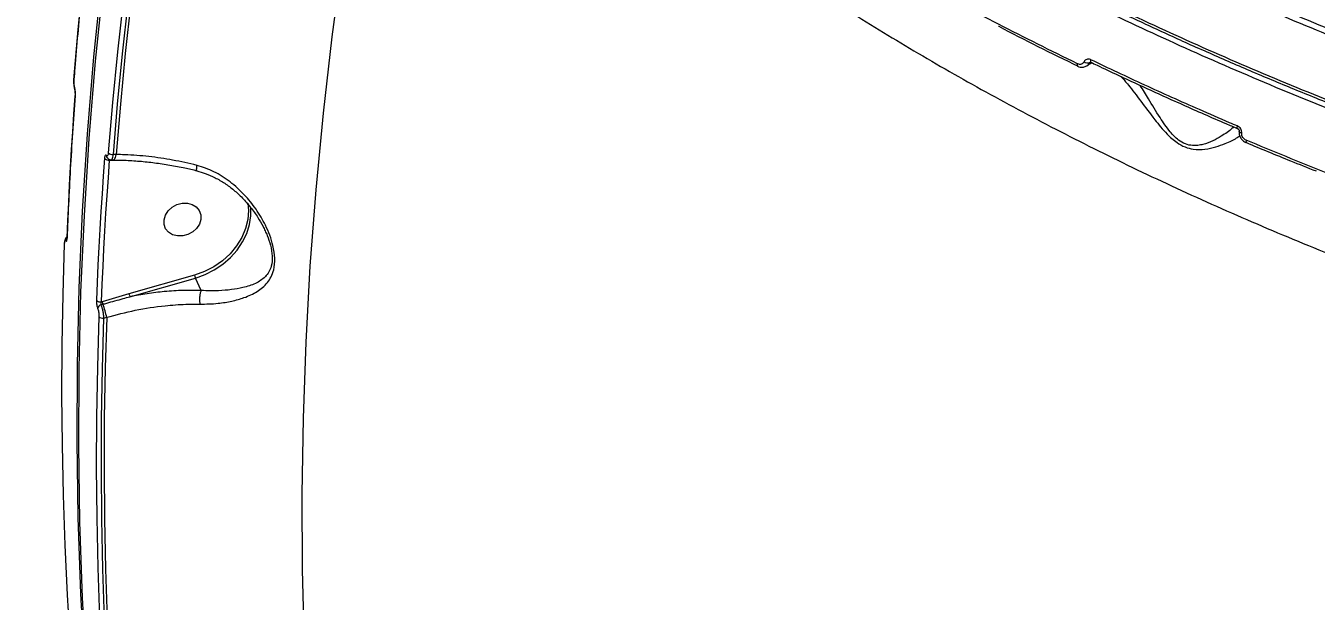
# Model space of a CAD drawing. Header units: millimetres. Extents: x -6879 to 7341, y -8047 to 7187.
# Drawn here: x -1430 to -1126.1, y 2973.6 to 3109.1 of the extents above; entities that cross this region are included whole.
import ezdxf

# ---------------------------------------------------------------- set-up
doc = ezdxf.new("R2010")
doc.units = ezdxf.units.MM
for name, color, linetype in [('DIKOM_ОБЪЕКТ', 7, 'Continuous'), ('DIKOM_РАЗМЕР_ЗОНА', 7, 'Continuous'), ('DIKOM_РАЗМЕР_ОБЪЕКТА', 7, 'Continuous')]:
    doc.layers.add(name, color=color, linetype=linetype)
doc.styles.add('style1', font='arial.ttf', dxfattribs={"width": 0.8})
doc.dimstyles.new('1-50', dxfattribs={"dimtxt": 300, "dimasz": 200, "dimexe": 100, "dimexo": 0, "dimgap": 100, "dimtad": 0, "dimdec": 0, "dimtxsty": 'style1', "dimcen": 0, "dimclrd": 7, "dimclre": 7, "dimadec": 1, "dimazin": 2, "dimtfac": 1, "dimtdec": 0, "dimtmove": 1, "dimatfit": 3, "dimfxl": 0, "dimlwd": 25, "dimlwe": 18, "dimarcsym": 0})

# ---------------------------------------------------------------- blocks, each defined once
blk = doc.blocks.new('*D20')
at = {"layer": 'Defpoints', "color": 0, "transparency": 16777216}
for p in [(-335.47, 4138.44), (-5198.79, -5966.88), (-1568.13, -5966.88)]:
    blk.add_point(p, dxfattribs=at)
at = {"layer": 'DIKOM_РАЗМЕР_ОБЪЕКТА', "color": 7, "lineweight": 18, "transparency": 16777216}
for p, q in [((-335.47, 4138.44), (-5298.79, 4138.44)), ((-1568.13, -5966.88), (-5298.79, -5966.88))]:
    blk.add_line(p, q, dxfattribs=at)
at = {"layer": 'DIKOM_РАЗМЕР_ОБЪЕКТА', "color": 7, "lineweight": 25, "transparency": 16777216}
for p, q in [((-5198.79, 3938.44), (-5198.79, -81.84)), ((-5198.79, -5766.88), (-5198.79, -1161.62))]:
    blk.add_line(p, q, dxfattribs=at)
at = {"layer": 'DIKOM_РАЗМЕР_ОБЪЕКТА', "color": 7, "transparency": 16777216}
for points in [[(-5232.12, 3938.44), (-5165.46, 3938.44), (-5198.79, 4138.44)], [(-5232.12, -5766.88), (-5165.46, -5766.88), (-5198.79, -5966.88)]]:
    blk.add_solid(points, dxfattribs=at)
at = {"layer": 'DIKOM_РАЗМЕР_ОБЪЕКТА', "color": 0, "transparency": 16777216, "insert": (-5198.79, -621.73), "char_height": 300, "attachment_point": 5, "rotation": 90, "style": 'style1'}
blk.add_mtext('10100', dxfattribs=at)
blk = doc.blocks.new('*D19')
at = {"layer": 'Defpoints', "color": 0, "transparency": 16777216}
for p in [(5624.04, 6094.27), (-4435.35, 2864.29), (5624.04, -2640.11)]:
    blk.add_point(p, dxfattribs=at)
at = {"layer": 'DIKOM_РАЗМЕР_ОБЪЕКТА', "color": 7, "lineweight": 18, "transparency": 16777216}
for p, q in [((-4435.35, 2864.29), (-4435.35, 6194.27)), ((5624.04, -2640.11), (5624.04, 6194.27))]:
    blk.add_line(p, q, dxfattribs=at)
at = {"layer": 'DIKOM_РАЗМЕР_ОБЪЕКТА', "color": 7, "lineweight": 25, "transparency": 16777216}
for p, q in [((-4235.35, 6094.27), (2113.67, 6094.27)), ((5424.04, 6094.27), (3193.46, 6094.27))]:
    blk.add_line(p, q, dxfattribs=at)
at = {"layer": 'DIKOM_РАЗМЕР_ОБЪЕКТА', "color": 7, "transparency": 16777216}
for points in [[(-4235.35, 6127.6), (-4235.35, 6060.94), (-4435.35, 6094.27)], [(5424.04, 6127.6), (5424.04, 6060.94), (5624.04, 6094.27)]]:
    blk.add_solid(points, dxfattribs=at)
at = {"layer": 'DIKOM_РАЗМЕР_ОБЪЕКТА', "color": 0, "transparency": 16777216, "insert": (2653.56, 6094.27), "char_height": 300, "attachment_point": 5, "style": 'style1'}
blk.add_mtext('10100', dxfattribs=at)
blk = doc.blocks.new('*D18')
at = {"layer": 'Defpoints', "color": 0, "transparency": 16777216}
for p in [(-342.29, 5666.7), (-6681.79, -8047.27), (-1651.48, -8047.27)]:
    blk.add_point(p, dxfattribs=at)
at = {"layer": 'DIKOM_РАЗМЕР_ЗОНА', "color": 7, "lineweight": 18, "transparency": 16777216}
for p, q in [((-342.29, 5666.7), (-6781.79, 5666.7)), ((-1651.48, -8047.27), (-6781.79, -8047.27))]:
    blk.add_line(p, q, dxfattribs=at)
at = {"layer": 'DIKOM_РАЗМЕР_ЗОНА', "color": 7, "lineweight": 25, "transparency": 16777216}
for p, q in [((-6681.79, 5466.7), (-6681.79, -340.84)), ((-6681.79, -7847.27), (-6681.79, -1420.62))]:
    blk.add_line(p, q, dxfattribs=at)
at = {"layer": 'DIKOM_РАЗМЕР_ЗОНА', "color": 7, "transparency": 16777216}
for points in [[(-6715.12, 5466.7), (-6648.46, 5466.7), (-6681.79, 5666.7)], [(-6715.12, -7847.27), (-6648.46, -7847.27), (-6681.79, -8047.27)]]:
    blk.add_solid(points, dxfattribs=at)
at = {"layer": 'DIKOM_РАЗМЕР_ЗОНА', "color": 0, "transparency": 16777216, "insert": (-6681.79, -880.73), "char_height": 300, "attachment_point": 5, "rotation": 90, "style": 'style1'}
blk.add_mtext('13700', dxfattribs=at)
blk = doc.blocks.new('*D17')
at = {"layer": 'Defpoints', "color": 0, "transparency": 16777216}
for p in [(-5935.35, 6990.27), (-5935.35, 998.27), (7340.79, -2830.86)]:
    blk.add_point(p, dxfattribs=at)
at = {"layer": 'DIKOM_РАЗМЕР_ЗОНА', "color": 7, "lineweight": 18, "transparency": 16777216}
for p, q in [((-5935.35, 998.27), (-5935.35, 7090.27)), ((7340.79, -2830.86), (7340.79, 7090.27))]:
    blk.add_line(p, q, dxfattribs=at)
at = {"layer": 'DIKOM_РАЗМЕР_ЗОНА', "color": 7, "lineweight": 25, "transparency": 16777216}
for p, q in [((-5735.35, 6990.27), (2016.67, 6990.27)), ((7140.79, 6990.27), (3096.46, 6990.27))]:
    blk.add_line(p, q, dxfattribs=at)
at = {"layer": 'DIKOM_РАЗМЕР_ЗОНА', "color": 7, "transparency": 16777216}
for points in [[(-5735.35, 7023.6), (-5735.35, 6956.94), (-5935.35, 6990.27)], [(7140.79, 7023.6), (7140.79, 6956.94), (7340.79, 6990.27)]]:
    blk.add_solid(points, dxfattribs=at)
at = {"layer": 'DIKOM_РАЗМЕР_ЗОНА', "color": 0, "transparency": 16777216, "insert": (2556.56, 6990.27), "char_height": 300, "attachment_point": 5, "style": 'style1'}
blk.add_mtext('13300', dxfattribs=at)

msp = doc.modelspace()

# ---------------------------------------------------------------- linework, layer by layer
at = {"layer": 'DIKOM_ОБЪЕКТ', "color": 7, "linetype": 'Continuous', "lineweight": 15}
for p, q in [((-1179.46, 3100.39), (-1179.33, 3100.48)), ((-1410.29, 3077.45), (-1409.8, 3077.44)), ((-1409.95, 3077.51), (-1409.39, 3077.5)), ((-1409.8, 3077.44), (-1409.79, 3077.5)), ((-1409.8, 3077.44), (-1406.69, 3077.4)), ((-1408.78, 3078.74), (-1409.41, 3078.75)), ((-1409.39, 3077.5), (-1409.37, 3077.5)), ((-1373.79, 3061.02), (-1373.68, 3060.78)), ((-1390.3, 3050.34), (-1405.74, 3045.94)), ((-1405.53, 3045.28), (-1390.1, 3049.67)), ((-1388.72, 3046.75), (-1390.1, 3049.67)), ((-1405.74, 3045.94), (-1412.08, 3044.1)), ((-1412.29, 3043.38), (-1411.9, 3043.49)), ((-1412.08, 3044.1), (-1412.21, 3044.06)), ((-1411.63, 3040.23), (-1410.98, 3040.42))]:
    msp.add_line(p, q, dxfattribs=at)
at = {"layer": 'DIKOM_ОБЪЕКТ', "color": 7, "linetype": 'Continuous', "lineweight": 15, "flags": 128}
for points in [[(-1389.85, 3245), (-1393.64, 3229.02), (-1397.61, 3210.84), (-1401.23, 3192.66), (-1404.5, 3174.47), (-1407.43, 3156.27), (-1409.99, 3138.08), (-1412.21, 3119.89), (-1414.07, 3101.72), (-1415.58, 3083.56), (-1416.73, 3065.44), (-1417.52, 3047.34), (-1417.96, 3029.27), (-1418.05, 3011.25), (-1417.77, 2993.28), (-1417.15, 2975.35), (-1416.16, 2957.49)], [(-1415.69, 2956.48), (-1416.67, 2974.34), (-1417.3, 2992.27), (-1417.57, 3010.24), (-1417.49, 3028.27), (-1417.05, 3046.33), (-1416.25, 3064.43), (-1415.1, 3082.56), (-1413.59, 3100.71), (-1411.73, 3118.88), (-1409.52, 3137.07), (-1406.95, 3155.26), (-1404.03, 3173.46), (-1400.76, 3191.65), (-1397.13, 3209.84), (-1393.32, 3227.31)], [(-1364.38, 2963.15), (-1364.83, 2980.93), (-1364.92, 2998.76), (-1364.65, 3016.64), (-1364.01, 3034.55), (-1363.02, 3052.5), (-1361.66, 3070.47), (-1359.94, 3088.47), (-1357.86, 3106.48), (-1355.43, 3124.5), (-1352.63, 3142.52), (-1349.48, 3160.55), (-1345.97, 3178.56), (-1342.1, 3196.57)], [(-1418.69, 3096.31), (-1417.69, 3108.18), (-1416.53, 3120.06), (-1415.23, 3131.95), (-1413.77, 3143.84), (-1412.16, 3155.74), (-1410.39, 3167.64), (-1408.48, 3179.54), (-1406.42, 3191.44)], [(-1398.34, 3174.29), (-1400.4, 3162.4), (-1402.31, 3150.5), (-1404.07, 3138.6), (-1405.68, 3126.7), (-1407.14, 3114.81), (-1408.45, 3102.92), (-1409.61, 3091.04), (-1410.61, 3079.17)], [(-1409.41, 3078.75), (-1408.41, 3090.61), (-1407.26, 3102.48), (-1405.95, 3114.36), (-1404.49, 3126.24), (-1402.88, 3138.13), (-1401.12, 3150.02), (-1399.21, 3161.91), (-1397.15, 3173.8)], [(-1396.48, 3173.99), (-1398.55, 3162.07), (-1400.47, 3150.16), (-1402.23, 3138.25), (-1403.84, 3126.33), (-1405.31, 3114.43), (-1406.62, 3102.53), (-1407.77, 3090.63), (-1408.78, 3078.74)], [(-1179.17, 3101.07), (-1179.21, 3100.91), (-1179.23, 3100.77), (-1179.23, 3100.65), (-1179.21, 3100.56), (-1179.17, 3100.5), (-1179.14, 3100.49)], [(-1182.33, 3100.12), (-1182.37, 3099.96), (-1182.39, 3099.83), (-1182.39, 3099.71), (-1182.37, 3099.62), (-1182.34, 3099.56), (-1182.31, 3099.53)], [(-1182.31, 3099.53), (-1182.28, 3099.53), (-1182.22, 3099.52)], [(-1418.71, 3096.43), (-1418.71, 3096.41), (-1418.69, 3096.31)], [(-1418.53, 3094.17), (-1418.54, 3094.26), (-1418.54, 3094.4)], [(-1420.31, 3059.08), (-1420.13, 3063.25), (-1419.94, 3067.42), (-1419.73, 3071.6), (-1419.5, 3075.77), (-1419.25, 3079.95), (-1418.98, 3084.13), (-1418.69, 3088.31), (-1418.39, 3092.49)], [(-1418.41, 3092.62), (-1418.41, 3092.59), (-1418.39, 3092.49)], [(-1144.67, 3085.47), (-1144.71, 3085.31), (-1144.74, 3085.17), (-1144.75, 3085.06), (-1144.74, 3084.97), (-1144.71, 3084.92), (-1144.68, 3084.9)], [(-1143.6, 3083.78), (-1143.74, 3083.83), (-1143.87, 3083.88), (-1143.98, 3083.94), (-1144.08, 3084), (-1144.15, 3084.07), (-1144.2, 3084.14), (-1144.22, 3084.21), (-1144.22, 3084.28)], [(-1142.54, 3082.12), (-1142.58, 3081.97), (-1142.61, 3081.83), (-1142.62, 3081.72), (-1142.61, 3081.63), (-1142.59, 3081.58), (-1142.57, 3081.55)], [(-1142.57, 3081.55), (-1142.55, 3081.55), (-1142.55, 3081.55)], [(-1411.49, 3077.87), (-1411.8, 3073.69), (-1412.09, 3069.51), (-1412.35, 3065.33), (-1412.6, 3061.15), (-1412.83, 3056.97), (-1413.05, 3052.8), (-1413.24, 3048.63), (-1413.41, 3044.46)], [(-1412.21, 3044.06), (-1412.04, 3048.23), (-1411.85, 3052.4), (-1411.64, 3056.57), (-1411.41, 3060.74), (-1411.16, 3064.92), (-1410.89, 3069.09), (-1410.6, 3073.27), (-1410.29, 3077.45)], [(-1409.37, 3077.5), (-1409.27, 3077.54), (-1409.15, 3077.65), (-1409.04, 3077.83), (-1408.94, 3078.08), (-1408.85, 3078.39), (-1408.78, 3078.74)], [(-1393.09, 3059.59), (-1394.32, 3059.58), (-1395.46, 3059.88), (-1396.41, 3060.46), (-1397.1, 3061.29), (-1397.46, 3062.29), (-1397.48, 3063.38), (-1397.15, 3064.48), (-1396.49, 3065.49), (-1395.56, 3066.34), (-1394.43, 3066.95), (-1393.2, 3067.28), (-1391.97, 3067.29), (-1390.83, 3066.99), (-1389.88, 3066.41), (-1389.19, 3065.58), (-1388.83, 3064.58), (-1388.81, 3063.48), (-1389.14, 3062.39), (-1389.8, 3061.37), (-1390.73, 3060.53), (-1391.86, 3059.92), (-1393.09, 3059.59)], [(-1377.75, 3067.27), (-1377.6, 3065.58), (-1377.76, 3063.44), (-1378.29, 3061.3), (-1379.17, 3059.2), (-1380.4, 3057.22), (-1381.93, 3055.38), (-1383.73, 3053.73), (-1385.76, 3052.32), (-1387.97, 3051.18), (-1390.3, 3050.34)], [(-1390.1, 3049.67), (-1387.82, 3050.49), (-1385.65, 3051.59), (-1383.64, 3052.93), (-1381.83, 3054.5), (-1380.27, 3056.25), (-1378.98, 3058.16), (-1378, 3060.17), (-1377.34, 3062.25), (-1377.03, 3064.35), (-1377.04, 3066.29)], [(-1420.33, 3059.19), (-1420.33, 3059.18), (-1420.31, 3059.08)], [(-1419.48, 2963.32), (-1420.2, 2975.05), (-1420.76, 2986.8), (-1421.17, 2998.57), (-1421.42, 3010.37), (-1421.53, 3022.19), (-1421.47, 3034.03), (-1421.27, 3045.89), (-1420.91, 3057.76)], [(-1412.83, 3040.62), (-1413.19, 3028.75), (-1413.39, 3016.89), (-1413.44, 3005.05), (-1413.34, 2993.23), (-1413.09, 2981.43), (-1412.68, 2969.65), (-1412.11, 2957.9), (-1411.4, 2946.18)], [(-1410.2, 2945.87), (-1410.92, 2957.58), (-1411.48, 2969.32), (-1411.89, 2981.09), (-1412.14, 2992.88), (-1412.24, 3004.69), (-1412.19, 3016.52), (-1411.99, 3028.37), (-1411.63, 3040.23)], [(-1410.98, 3040.42), (-1411.34, 3028.53), (-1411.55, 3016.66), (-1411.6, 3004.8), (-1411.5, 2992.97), (-1411.25, 2981.16), (-1410.84, 2969.37), (-1410.27, 2957.6), (-1409.55, 2945.86)]]:
    msp.add_lwpolyline(points, dxfattribs=at)
at = {"layer": 'DIKOM_ОБЪЕКТ', "color": 7, "linetype": 'Continuous', "lineweight": 15}
for centre, radius, start, end in [((-1179.93, 3101.58), 1.28, 230.1521, 291.2705), ((-1409.62, 3080.08), 1.35, 222.5884, 278.7522), ((-1410.5, 3078.77), 1.34, 222.3432, 278.9782), ((-1410.22, 3078.49), 0.83, 178.1539, 218.6935), ((-1419.63, 3058.41), 0.978, 137.2901, 179.2502), ((-1386.8, 3051.06), 3.58, 191.625, 202.7342), ((-1402.22, 3046.67), 3.59, 191.6516, 202.7076), ((-1412.46, 3045.34), 1.3, 222.8103, 280.9189), ((-1412.05, 3042.31), 1.09, 102.5113, 167.9142), ((-1408.28, 3044.9), 3.88, 191.9146, 201.3788), ((-1430.04, 3036.39), 19.48, 11.9199, 21.3559), ((-1411.88, 3041.51), 1.3, 223.1568, 280.9752)]:
    msp.add_arc(centre, radius, start, end, dxfattribs=at)
for points, knots in [([(-871.42, 3099.73), (-877.34, 3100.29), (-889.18, 3101.43), (-907.2, 3103.72), (-925.33, 3106.44), (-943.82, 3109.67), (-962.61, 3113.4), (-981.67, 3117.67), (-1000.69, 3122.39), (-1020.26, 3127.73), (-1040.31, 3133.75), (-1060.8, 3140.48), (-1081.02, 3147.71), (-1100.88, 3155.39), (-1120.29, 3163.5), (-1139.17, 3172.01), (-1157.47, 3180.89), (-1175.17, 3190.14), (-1192.25, 3199.73), (-1208.62, 3209.6), (-1224.22, 3219.73), (-1238.96, 3230.06), (-1252.82, 3240.58), (-1265.78, 3251.27), (-1277.83, 3262.11), (-1288.91, 3273.04), (-1298.97, 3284.01), (-1308.13, 3295.2), (-1316.29, 3306.57), (-1323.38, 3318.09), (-1329.24, 3329.54), (-1333.79, 3340.85), (-1337.16, 3352.02), (-1338.3, 3359.28), (-1338.87, 3362.9)], [0, 0, 0, 0, 0.027767, 0.055566, 0.083366, 0.111132, 0.140037, 0.16898, 0.197923, 0.226828, 0.258637, 0.290548, 0.32251, 0.354472, 0.386382, 0.418192, 0.449895, 0.4817, 0.513556, 0.545411, 0.577215, 0.608919, 0.640548, 0.672276, 0.704055, 0.735834, 0.767563, 0.799191, 0.832594, 0.866027, 0.89943, 0.932943, 0.966486, 1, 1, 1, 1]), ([(-1390.64, 3323.44), (-1390.5, 3322.24), (-1390.15, 3319.22), (-1389.25, 3314.32), (-1387.97, 3308.73), (-1386.37, 3303.1), (-1384.46, 3297.4), (-1382.25, 3291.65), (-1379.73, 3285.84), (-1376.91, 3279.98), (-1373.78, 3274.08), (-1370.37, 3268.17), (-1366.68, 3262.26), (-1362.72, 3256.37), (-1358.49, 3250.48), (-1353.98, 3244.59), (-1349.19, 3238.71), (-1344.12, 3232.83), (-1338.78, 3226.95), (-1333.16, 3221.07), (-1327.25, 3215.18), (-1321.06, 3209.29), (-1314.61, 3203.41), (-1307.91, 3197.56), (-1301, 3191.78), (-1293.88, 3186.05), (-1286.54, 3180.39), (-1279, 3174.79), (-1271.24, 3169.24), (-1263.26, 3163.75), (-1255.06, 3158.31), (-1246.65, 3152.92), (-1238, 3147.58), (-1229.13, 3142.29), (-1220.05, 3137.06), (-1210.79, 3131.91), (-1201.39, 3126.85), (-1191.87, 3121.91), (-1182.22, 3117.08), (-1172.45, 3112.35), (-1162.55, 3107.72), (-1152.52, 3103.2), (-1142.35, 3098.77), (-1132.04, 3094.45), (-1121.59, 3090.23), (-1111, 3086.1), (-1100.27, 3082.07), (-1089.44, 3078.17), (-1078.56, 3074.39), (-1067.65, 3070.75), (-1056.72, 3067.26), (-1045.77, 3063.91), (-1034.78, 3060.7), (-1023.76, 3057.63), (-1012.71, 3054.69), (-1001.62, 3051.89), (-990.48, 3049.23), (-979.3, 3046.7), (-968.08, 3044.31), (-956.84, 3042.06), (-945.64, 3039.97), (-934.51, 3038.03), (-923.46, 3036.26), (-912.5, 3034.65), (-901.6, 3033.2), (-890.78, 3031.9), (-880.03, 3030.77), (-869.34, 3029.79), (-858.71, 3028.97), (-848.14, 3028.31), (-837.63, 3027.81), (-827.89, 3027.48), (-821.72, 3027.39), (-818.98, 3027.34)], [0, 0, 0, 0, 0.009264, 0.023336, 0.037414, 0.051507, 0.065631, 0.079803, 0.094036, 0.108346, 0.122702, 0.137003, 0.151234, 0.165412, 0.179551, 0.193669, 0.20778, 0.221898, 0.236038, 0.250212, 0.26444, 0.278734, 0.293092, 0.307428, 0.321679, 0.33587, 0.350016, 0.364133, 0.378239, 0.392348, 0.406473, 0.420628, 0.43483, 0.449095, 0.463434, 0.477775, 0.492042, 0.506244, 0.520396, 0.534516, 0.548618, 0.56272, 0.576833, 0.590973, 0.605155, 0.619396, 0.63371, 0.648053, 0.662341, 0.676558, 0.690722, 0.704848, 0.718952, 0.733051, 0.747159, 0.761288, 0.775455, 0.789675, 0.803965, 0.818311, 0.832628, 0.846866, 0.861045, 0.875182, 0.889293, 0.903393, 0.9175, 0.931623, 0.945779, 0.959983, 0.974254, 0.988595, 1, 1, 1, 1]), ([(-818.57, 3027.82), (-822.64, 3027.9), (-833.6, 3028.1), (-851.86, 3028.97), (-873.39, 3030.6), (-895.48, 3032.92), (-918.06, 3035.92), (-941.06, 3039.63), (-964, 3043.95), (-986.77, 3048.87), (-1009.32, 3054.33), (-1032.02, 3060.43), (-1054.78, 3067.17), (-1077.52, 3074.54), (-1099.76, 3082.39), (-1121.41, 3090.67), (-1142.44, 3099.33), (-1163.18, 3108.53), (-1183.55, 3118.24), (-1203.47, 3128.45), (-1222.5, 3138.94), (-1240.59, 3149.65), (-1257.72, 3160.54), (-1274.18, 3171.8), (-1289.86, 3183.39), (-1304.71, 3195.29), (-1318.39, 3207.23), (-1330.87, 3219.16), (-1342.18, 3231.06), (-1352.49, 3243.11), (-1361.73, 3255.27), (-1369.83, 3267.51), (-1376.32, 3279.05), (-1381.4, 3289.86), (-1385.29, 3299.95), (-1388.19, 3309.93), (-1389.93, 3317.87), (-1390.37, 3322.41), (-1390.49, 3323.73)], [0, 0, 0, 0, 0.016921, 0.045587, 0.074275, 0.10294, 0.132439, 0.161961, 0.191459, 0.220124, 0.248812, 0.277478, 0.306976, 0.336498, 0.365997, 0.394662, 0.42335, 0.452016, 0.481514, 0.511036, 0.540534, 0.5692, 0.597888, 0.626553, 0.656052, 0.685574, 0.715072, 0.743738, 0.772425, 0.801091, 0.830589, 0.860111, 0.88961, 0.914559, 0.939537, 0.964515, 0.98973, 1, 1, 1, 1]), ([(-1379.15, 3282.38), (-1378.02, 3280.07), (-1374.95, 3273.85), (-1368.96, 3263.63), (-1360.91, 3251.73), (-1351.6, 3239.68), (-1341.03, 3227.52), (-1329.21, 3215.28), (-1316.39, 3203.25), (-1302.64, 3191.45), (-1288.06, 3179.92), (-1272.39, 3168.47), (-1255.66, 3157.14), (-1237.89, 3145.97), (-1219.47, 3135.22), (-1200.49, 3124.9), (-1181.02, 3115.04), (-1160.77, 3105.48), (-1139.75, 3096.26), (-1118.04, 3087.42), (-1096.35, 3079.25), (-1074.8, 3071.75), (-1053.47, 3064.91), (-1031.75, 3058.5), (-1009.69, 3052.58), (-987.37, 3047.18), (-964.96, 3042.34), (-942.54, 3038.09), (-920.17, 3034.45), (-897.78, 3031.42), (-875.46, 3029.03), (-853.28, 3027.3), (-831.73, 3026.28), (-810.87, 3025.94), (-790.74, 3026.27), (-771.02, 3027.27), (-751.79, 3028.96), (-733.15, 3031.37), (-716.49, 3034.2), (-706.4, 3036.47), (-701.93, 3037.47)], [0, 0, 0, 0, 0.015652, 0.042167, 0.068704, 0.09522, 0.122506, 0.149814, 0.1771, 0.203616, 0.230153, 0.256669, 0.283955, 0.311263, 0.338549, 0.365065, 0.391602, 0.418118, 0.445404, 0.472712, 0.499999, 0.52556, 0.551139, 0.576701, 0.602949, 0.629218, 0.655466, 0.681983, 0.708519, 0.735035, 0.762321, 0.78963, 0.816916, 0.843432, 0.869969, 0.896485, 0.923771, 0.951079, 0.978365, 1, 1, 1, 1]), ([(-1336.75, 3200.23), (-1333.9, 3196.57), (-1328.17, 3189.23), (-1318.24, 3178.22), (-1307.36, 3167.25), (-1295.5, 3156.35), (-1282.72, 3145.58), (-1269.07, 3134.98), (-1254.53, 3124.56), (-1239.16, 3114.35), (-1223.01, 3104.36), (-1206.15, 3094.65), (-1188.67, 3085.26), (-1170.61, 3076.22), (-1151.98, 3067.55), (-1132.84, 3059.26), (-1113.24, 3051.38), (-1093.28, 3043.93), (-1073.05, 3036.95), (-1052.61, 3030.47), (-1031.98, 3024.51), (-1011.19, 3019.06), (-990.34, 3014.14), (-969.51, 3009.77), (-948.79, 3005.98), (-928.25, 3002.76), (-907.92, 3000.15), (-887.82, 2998.14), (-868.04, 2996.72), (-848.66, 2995.91), (-829.77, 2995.7), (-812.82, 2996.07), (-797.66, 2996.86), (-788.75, 2997.64), (-784.3, 2998.03)], [0, 0, 0, 0, 0.0315564, 0.0632126, 0.0949195, 0.1266264, 0.1582826, 0.1898393, 0.2213971, 0.2530543, 0.2847621, 0.3164699, 0.348127, 0.3796848, 0.411265, 0.4429441, 0.4746741, 0.5064039, 0.5380836, 0.5696639, 0.601295, 0.6330254, 0.6648062, 0.6965876, 0.7283184, 0.7599498, 0.7916592, 0.8234678, 0.8553268, 0.8871861, 0.9189951, 0.9507051, 0.9753526, 1, 1, 1, 1]), ([(-1406.44, 3191.58), (-1406.96, 3188.61), (-1408.48, 3180.02), (-1410.77, 3165.78), (-1413.19, 3148.89), (-1415.3, 3132), (-1417.08, 3115.41), (-1418.15, 3103.56), (-1418.64, 3097.34), (-1418.71, 3096.43)], [0, 0, 0, 0, 0.093443, 0.2709125, 0.4483823, 0.6258514, 0.8033198, 0.9714463, 1, 1, 1, 1]), ([(-1182.33, 3100.12), (-1188.56, 3103.2), (-1201.02, 3109.36), (-1219.04, 3119.06), (-1236.56, 3129.06), (-1247.68, 3135.98), (-1253.24, 3139.45)], [0, 0, 0, 0, 0.248595, 0.49719, 0.748594, 1, 1, 1, 1]), ([(-1141.01, 3114.37), (-1134.41, 3111.57), (-1121.2, 3105.99), (-1100.81, 3098.11), (-1080.04, 3090.58), (-1065.92, 3085.96), (-1058.85, 3083.64)], [0, 0, 0, 0, 0.248597, 0.497192, 0.748596, 1, 1, 1, 1]), ([(-1058.43, 3084.88), (-1065.4, 3087.16), (-1079.34, 3091.73), (-1099.98, 3099.2), (-1120.42, 3107.08), (-1133.74, 3112.72), (-1140.4, 3115.54)], [0, 0, 0, 0, 0.248597, 0.497193, 0.748597, 1, 1, 1, 1]), ([(-1200.95, 3109), (-1200.92, 3108.98), (-1194.86, 3105.73), (-1188.48, 3102.64), (-1182.14, 3099.56)], [0, 0, 0, 0, 0.004273, 1, 1, 1, 1]), ([(-1180.75, 3100.6), (-1180.82, 3100.47), (-1180.98, 3100.23), (-1181.35, 3100.01), (-1181.79, 3099.95), (-1182.13, 3100.03), (-1182.3, 3100.11), (-1182.33, 3100.12)], [0, 0, 0, 0, 0.237756, 0.475523, 0.713751, 0.952, 1, 1, 1, 1]), ([(-1179.17, 3101.07), (-1179.2, 3101.09), (-1179.37, 3101.17), (-1179.71, 3101.24), (-1180.14, 3101.18), (-1180.52, 3100.97), (-1180.67, 3100.72), (-1180.75, 3100.6)], [0, 0, 0, 0, 0.048916, 0.287094, 0.524956, 0.762553, 1, 1, 1, 1]), ([(-1179.46, 3100.39), (-1179.44, 3100.43), (-1179.41, 3100.48), (-1179.37, 3100.51), (-1179.36, 3100.51)], [0, 0, 0, 0, 0.840544, 1, 1, 1, 1]), ([(-1179.36, 3100.52), (-1179.36, 3100.52), (-1179.35, 3100.53), (-1179.35, 3100.53), (-1179.24, 3100.53), (-1179.17, 3100.49), (-1179.14, 3100.48)], [0, 0, 0, 0, 0.010823, 0.558075, 0.864826, 1, 1, 1, 1]), ([(-1144.67, 3085.47), (-1145.27, 3085.73), (-1148.25, 3087), (-1155.56, 3090.17), (-1166.52, 3095.08), (-1174.95, 3099.07), (-1179.17, 3101.07)], [0, 0, 0, 0, 0.05077, 0.253853, 0.626697, 1, 1, 1, 1]), ([(-1179.14, 3100.49), (-1178.66, 3100.26), (-1174.9, 3098.43), (-1167.73, 3095.09), (-1157.61, 3090.51), (-1149.92, 3087.12), (-1145.57, 3085.29), (-1144.68, 3084.91)], [0, 0, 0, 0, 0.043034, 0.336506, 0.630594, 0.924413, 1, 1, 1, 1]), ([(-1182.29, 3099.56), (-1182.1, 3099.47), (-1181.65, 3099.27), (-1180.87, 3099.27), (-1180.39, 3099.5), (-1180.14, 3099.62)], [0, 0, 0, 0, 0.283147, 0.631355, 1, 1, 1, 1]), ([(-1180.14, 3099.66), (-1180.06, 3099.7), (-1179.76, 3099.86), (-1179.58, 3100.17), (-1179.46, 3100.39)], [0, 0, 0, 0, 0.290328, 1, 1, 1, 1]), ([(-1180.08, 3099.61), (-1179.85, 3099.79), (-1179.41, 3100.11), (-1179.05, 3100.29), (-1178.89, 3100.37)], [0, 0, 0, 0, 0.544986, 1, 1, 1, 1]), ([(-1418.71, 3096.34), (-1418.72, 3096.2), (-1418.74, 3095.84), (-1418.71, 3095.18), (-1418.64, 3094.58), (-1418.55, 3094.29), (-1418.51, 3094.18)], [0, 0, 0, 0, 0.202352, 0.499313, 0.815793, 1, 1, 1, 1]), ([(-1418.54, 3094.4), (-1418.57, 3094.52), (-1418.63, 3094.76), (-1418.69, 3095.25), (-1418.72, 3095.76), (-1418.71, 3096.11), (-1418.7, 3096.29), (-1418.69, 3096.31)], [0, 0, 0, 0, 0.239391, 0.478658, 0.7179, 0.957706, 1, 1, 1, 1]), ([(-1418.39, 3092.49), (-1418.39, 3092.52), (-1418.37, 3092.69), (-1418.37, 3093.05), (-1418.39, 3093.56), (-1418.45, 3094.04), (-1418.51, 3094.28), (-1418.54, 3094.4)], [0, 0, 0, 0, 0.042597, 0.282434, 0.521617, 0.760748, 1, 1, 1, 1]), ([(-1172.05, 3097.14), (-1171.48, 3096.48), (-1170.02, 3094.79), (-1167.39, 3091.33), (-1164.86, 3087.89), (-1162.73, 3085.24), (-1161.06, 3083.37), (-1159.15, 3081.65), (-1156.98, 3080.45), (-1154.67, 3079.85), (-1152.17, 3079.94), (-1149.67, 3080.53), (-1147.1, 3081.46), (-1145.08, 3082.41), (-1144.3, 3083), (-1144.07, 3083.17)], [0, 0, 0, 0, 0.0800332, 0.204992, 0.3336687, 0.3824537, 0.4318179, 0.4970684, 0.543543, 0.5898683, 0.6638375, 0.7431761, 0.8242355, 0.9480517, 1, 1, 1, 1]), ([(-1145.53, 3085.27), (-1145.66, 3085.13), (-1146.32, 3084.43), (-1148.05, 3083.27), (-1150.36, 3081.95), (-1152.26, 3081.21), (-1153.92, 3080.87), (-1155.29, 3080.82), (-1156.88, 3081.14), (-1158.79, 3082.25), (-1160.39, 3083.93), (-1161.76, 3085.76), (-1163.5, 3088.4), (-1165.44, 3091.65), (-1166.87, 3093.98), (-1167.51, 3095.02)], [0, 0, 0, 0, 0.036735, 0.185081, 0.277821, 0.370312, 0.411201, 0.451941, 0.500709, 0.549196, 0.619822, 0.675497, 0.731285, 0.880098, 1, 1, 1, 1]), ([(-1418.41, 3092.61), (-1418.62, 3089.66), (-1419.24, 3081.08), (-1419.88, 3069.94), (-1420.22, 3061.77), (-1420.33, 3059.19)], [0, 0, 0, 0, 0.265106, 0.768582, 1, 1, 1, 1]), ([(-1418.52, 3094.16), (-1418.52, 3094.16), (-1418.52, 3094.14), (-1418.49, 3094.03), (-1418.45, 3093.81), (-1418.41, 3093.47), (-1418.39, 3093.07), (-1418.39, 3092.76), (-1418.41, 3092.64), (-1418.41, 3092.62)], [0, 0, 0, 0, 0.003457, 0.130664, 0.289578, 0.491473, 0.718018, 0.951028, 1, 1, 1, 1]), ([(-1143.6, 3083.78), (-1143.6, 3083.96), (-1143.6, 3084.3), (-1143.84, 3084.8), (-1144.2, 3085.22), (-1144.51, 3085.39), (-1144.67, 3085.47)], [0, 0, 0, 0, 0.259215, 0.502157, 0.751078, 1, 1, 1, 1]), ([(-1144.69, 3084.9), (-1144.68, 3084.9), (-1144.61, 3084.87), (-1144.48, 3084.78), (-1144.34, 3084.64), (-1144.25, 3084.48), (-1144.22, 3084.35), (-1144.22, 3084.27), (-1144.22, 3084.25), (-1144.22, 3084.25)], [0, 0, 0, 0, 0.047581, 0.266825, 0.445682, 0.626625, 0.794154, 0.960706, 1, 1, 1, 1]), ([(-1144.19, 3084.16), (-1144.21, 3084), (-1144.26, 3083.57), (-1144.01, 3082.87), (-1143.52, 3082.16), (-1142.99, 3081.73), (-1142.64, 3081.6), (-1142.56, 3081.57)], [0, 0, 0, 0, 0.14812, 0.399897, 0.658217, 0.925128, 1, 1, 1, 1]), ([(-1142.54, 3082.12), (-1142.7, 3082.2), (-1143.01, 3082.37), (-1143.37, 3082.78), (-1143.59, 3083.25), (-1143.62, 3083.59), (-1143.6, 3083.76), (-1143.6, 3083.78)], [0, 0, 0, 0, 0.24864, 0.49749, 0.738916, 0.970319, 1, 1, 1, 1]), ([(-1410.61, 3079.17), (-1410.63, 3079.03), (-1410.66, 3078.76), (-1410.76, 3078.5), (-1410.89, 3078.39), (-1410.99, 3078.44), (-1411.05, 3078.51), (-1411.05, 3078.52)], [0, 0, 0, 0, 0.240623, 0.481436, 0.721616, 0.961155, 1, 1, 1, 1]), ([(-1055.64, 3050.67), (-1059.04, 3051.73), (-1068.99, 3054.81), (-1085.36, 3060.24), (-1104.67, 3067.1), (-1123.79, 3074.37), (-1136.29, 3079.54), (-1142.54, 3082.12)], [0, 0, 0, 0, 0.114453, 0.334763, 0.555074, 0.777536, 1, 1, 1, 1]), ([(-1142.54, 3081.58), (-1142.53, 3081.58), (-1139.1, 3080.1), (-1133.63, 3077.86), (-1128.12, 3075.68), (-1126.12, 3074.88)], [0, 0, 0, 0, 0.000708, 0.637196, 1, 1, 1, 1]), ([(-1411.05, 3078.52), (-1411.06, 3078.53), (-1411.12, 3078.59), (-1411.22, 3078.64), (-1411.35, 3078.54), (-1411.45, 3078.28), (-1411.48, 3078.01), (-1411.49, 3077.87)], [0, 0, 0, 0, 0.038615, 0.278107, 0.518311, 0.759233, 1, 1, 1, 1]), ([(-1410.85, 3077.99), (-1410.79, 3077.9), (-1410.65, 3077.72), (-1410.31, 3077.53), (-1410.06, 3077.53), (-1409.95, 3077.52)], [0, 0, 0, 0, 0.319087, 0.718006, 1, 1, 1, 1]), ([(-1409.95, 3077.52), (-1409.95, 3077.51), (-1409.86, 3077.47), (-1409.71, 3077.65), (-1409.52, 3078.06), (-1409.45, 3078.52), (-1409.41, 3078.75)], [0, 0, 0, 0, 0.032981, 0.354898, 0.677636, 1, 1, 1, 1]), ([(-1409.37, 3077.46), (-1408.52, 3077.45), (-1406.51, 3077.43), (-1403.27, 3077.21), (-1399.7, 3076.84), (-1396.11, 3076.3), (-1392.77, 3075.68), (-1390.67, 3075.17), (-1389.72, 3074.94)], [0, 0, 0, 0, 0.132871, 0.312388, 0.492799, 0.673536, 0.853869, 1, 1, 1, 1]), ([(-1389.71, 3076.2), (-1391.61, 3076.64), (-1395.36, 3077.51), (-1401.11, 3078.33), (-1405.57, 3078.68), (-1408.1, 3078.73), (-1408.78, 3078.74)], [0, 0, 0, 0, 0.302892, 0.594461, 0.892023, 1, 1, 1, 1]), ([(-1389.71, 3075), (-1389.73, 3075), (-1389.79, 3074.99), (-1389.81, 3075.28), (-1389.78, 3075.7), (-1389.73, 3076.03), (-1389.71, 3076.16), (-1389.71, 3076.2)], [0, 0, 0, 0, 0.150809, 0.485714, 0.820654, 0.94464, 1, 1, 1, 1]), ([(-1389.05, 3043.51), (-1387.59, 3043.55), (-1384.92, 3043.61), (-1381.49, 3044.19), (-1378.37, 3045.07), (-1375.47, 3046.38), (-1373.41, 3048.09), (-1372.21, 3049.92), (-1371.52, 3051.77), (-1371.28, 3054.27), (-1371.71, 3057.11), (-1372.52, 3059.74), (-1373.79, 3062.66), (-1375.73, 3065.94), (-1378.52, 3069.39), (-1381.84, 3072.39), (-1385.57, 3074.83), (-1388.35, 3075.75), (-1389.71, 3076.2)], [0, 0, 0, 0, 0.078551, 0.143061, 0.207604, 0.287218, 0.366552, 0.405753, 0.444853, 0.497446, 0.549692, 0.592273, 0.63494, 0.707298, 0.779732, 0.854485, 0.929142, 1, 1, 1, 1]), ([(-1389.74, 3074.9), (-1389.08, 3074.72), (-1387.61, 3074.31), (-1385.41, 3073.32), (-1383.15, 3072.02), (-1380.99, 3070.4), (-1378.95, 3068.51), (-1377.04, 3066.35), (-1375.43, 3064.08), (-1374.32, 3062.21), (-1373.83, 3061.13), (-1373.68, 3060.79)], [0, 0, 0, 0, 0.0935414, 0.208429, 0.3273705, 0.4490441, 0.5741171, 0.70696, 0.8394779, 0.949729, 1, 1, 1, 1]), ([(-1420.43, 3059.32), (-1420.47, 3059.29), (-1420.59, 3059.2), (-1420.72, 3058.98), (-1420.83, 3058.68), (-1420.9, 3058.34), (-1420.91, 3058.02), (-1420.92, 3057.86)], [0, 0, 0, 0, 0.084877, 0.250188, 0.436887, 0.721634, 1, 1, 1, 1]), ([(-1420.91, 3057.76), (-1420.9, 3057.9), (-1420.88, 3058.19), (-1420.82, 3058.45), (-1420.73, 3058.55), (-1420.65, 3058.49), (-1420.62, 3058.43), (-1420.61, 3058.42)], [0, 0, 0, 0, 0.245795, 0.491816, 0.734302, 0.971468, 1, 1, 1, 1]), ([(-1420.61, 3058.42), (-1420.61, 3058.41), (-1420.57, 3058.35), (-1420.5, 3058.29), (-1420.41, 3058.39), (-1420.34, 3058.65), (-1420.32, 3058.94), (-1420.31, 3059.08)], [0, 0, 0, 0, 0.027818, 0.264981, 0.507744, 0.753904, 1, 1, 1, 1]), ([(-1420.33, 3059.2), (-1420.33, 3059.17), (-1420.33, 3059.06), (-1420.35, 3058.94), (-1420.36, 3058.85), (-1420.36, 3058.85), (-1420.36, 3058.85)], [0, 0, 0, 0, 0.1199308, 0.5534913, 0.8632139, 1, 1, 1, 1]), ([(-1373.68, 3060.78), (-1373.51, 3060.42), (-1373, 3059.34), (-1372.34, 3057.3), (-1371.9, 3054.74), (-1372.11, 3052.57), (-1372.76, 3051.05), (-1373.32, 3050.33), (-1374.29, 3049.32), (-1375.91, 3048.29), (-1378.63, 3047.41), (-1381.58, 3046.89), (-1384.85, 3046.64), (-1387.28, 3046.65), (-1388.72, 3046.75), (-1388.72, 3046.75)], [0, 0, 0, 0, 0.034894, 0.104046, 0.1846, 0.264576, 0.323057, 0.384163, 0.387289, 0.515817, 0.649685, 0.7577, 0.867576, 0.999934, 1, 1, 1, 1]), ([(-1388.72, 3046.75), (-1390.14, 3046.77), (-1392.99, 3046.8), (-1397.27, 3046.51), (-1401.47, 3046.02), (-1404.17, 3045.53), (-1405.53, 3045.28)], [0, 0, 0, 0, 0.25955, 0.521848, 0.759888, 1, 1, 1, 1]), ([(-1388.72, 3046.75), (-1388.8, 3046.57), (-1388.95, 3046.2), (-1389.09, 3045.42), (-1389.14, 3044.57), (-1389.11, 3043.97), (-1389.07, 3043.63), (-1389.06, 3043.55), (-1389.05, 3043.51)], [0, 0, 0, 0, 0.2315931, 0.4632302, 0.6948579, 0.9264924, 0.961035, 1, 1, 1, 1]), ([(-1388.72, 3046.75), (-1388.72, 3046.75), (-1388.72, 3046.75), (-1388.72, 3046.75), (-1388.72, 3046.75)], [0, 0, 0, 0, 0.616393, 1, 1, 1, 1]), ([(-1413.41, 3044.46), (-1413.41, 3044.42), (-1413.42, 3044.24), (-1413.41, 3043.87), (-1413.35, 3043.37), (-1413.25, 3042.89), (-1413.17, 3042.65), (-1413.12, 3042.54)], [0, 0, 0, 0, 0.055792, 0.296784, 0.532638, 0.766207, 1, 1, 1, 1]), ([(-1412.29, 3043.38), (-1412.3, 3043.42), (-1412.33, 3043.5), (-1412.32, 3043.67), (-1412.29, 3043.85), (-1412.25, 3043.98), (-1412.22, 3044.05), (-1412.21, 3044.06)], [0, 0, 0, 0, 0.217837, 0.443587, 0.683625, 0.939847, 1, 1, 1, 1]), ([(-1411.63, 3040.23), (-1411.63, 3040.29), (-1411.65, 3040.58), (-1411.72, 3041.18), (-1411.88, 3042.01), (-1412.07, 3042.79), (-1412.22, 3043.18), (-1412.29, 3043.38)], [0, 0, 0, 0, 0.054759, 0.294386, 0.530099, 0.76466, 1, 1, 1, 1]), ([(-1411.9, 3043.49), (-1411.58, 3043.58), (-1409.99, 3044.03), (-1407.87, 3044.64), (-1406.06, 3045.14), (-1405.53, 3045.28)], [0, 0, 0, 0, 0.150413, 0.752126, 1, 1, 1, 1]), ([(-1410.98, 3040.42), (-1408.75, 3041.02), (-1404.22, 3042.23), (-1397.91, 3043.15), (-1392.83, 3043.52), (-1390.15, 3043.51), (-1389.05, 3043.51)], [0, 0, 0, 0, 0.307256, 0.623322, 0.846352, 1, 1, 1, 1]), ([(-1413.12, 3042.54), (-1413.08, 3042.42), (-1412.99, 3042.18), (-1412.9, 3041.71), (-1412.83, 3041.2), (-1412.82, 3040.84), (-1412.83, 3040.65), (-1412.83, 3040.62)], [0, 0, 0, 0, 0.23407, 0.467973, 0.703986, 0.944879, 1, 1, 1, 1])]:
    msp.add_open_spline(points, degree=3, knots=knots, dxfattribs=at)

# ---------------------------------------------------------------- dimensions: what is measured, and where the dimension line sits
at = {"layer": 'DIKOM_РАЗМЕР_ЗОНА'}
dim = msp.add_linear_dim(base=(-5935.35, 6990.27), p1=(7340.79, -2830.86), p2=(-5935.35, 998.27), text='13300', dimstyle='1-50', override={"dimscale": 1, "dimtix": 0, "dimtofl": 1, "dimtmove": 1, "dimatfit": 3}, dxfattribs=at)
dim.commit()
dim.dimension.update_dxf_attribs({"geometry": '*D17', "text_midpoint": (2556.56, 6990.27), "dimtype": 160})
dim = msp.add_linear_dim(base=(-6681.79, -8047.27), p1=(-342.29, 5666.7), p2=(-1651.48, -8047.27), angle=270, text='13700', dimstyle='1-50', override={"dimscale": 1, "dimtix": 0, "dimtofl": 1, "dimtmove": 1, "dimatfit": 3}, dxfattribs=at)
dim.commit()
dim.dimension.update_dxf_attribs({"geometry": '*D18', "text_midpoint": (-6681.79, -880.73), "dimtype": 160})
at = {"layer": 'DIKOM_РАЗМЕР_ОБЪЕКТА'}
dim = msp.add_linear_dim(base=(5624.04, 6094.27), p1=(-4435.35, 2864.29), p2=(5624.04, -2640.11), text='10100', dimstyle='1-50', override={"dimscale": 1, "dimtix": 0, "dimtofl": 1, "dimtmove": 1, "dimatfit": 3}, dxfattribs=at)
dim.commit()
dim.dimension.update_dxf_attribs({"geometry": '*D19', "text_midpoint": (2653.56, 6094.27), "dimtype": 160})
dim = msp.add_linear_dim(base=(-5198.79, -5966.88), p1=(-335.47, 4138.44), p2=(-1568.13, -5966.88), angle=270, text='10100', dimstyle='1-50', override={"dimscale": 1, "dimtix": 0, "dimtofl": 1, "dimtmove": 1, "dimatfit": 3}, dxfattribs=at)
dim.commit()
dim.dimension.update_dxf_attribs({"geometry": '*D20', "text_midpoint": (-5198.79, -621.73), "dimtype": 160})

doc.saveas('drawing.dxf')
